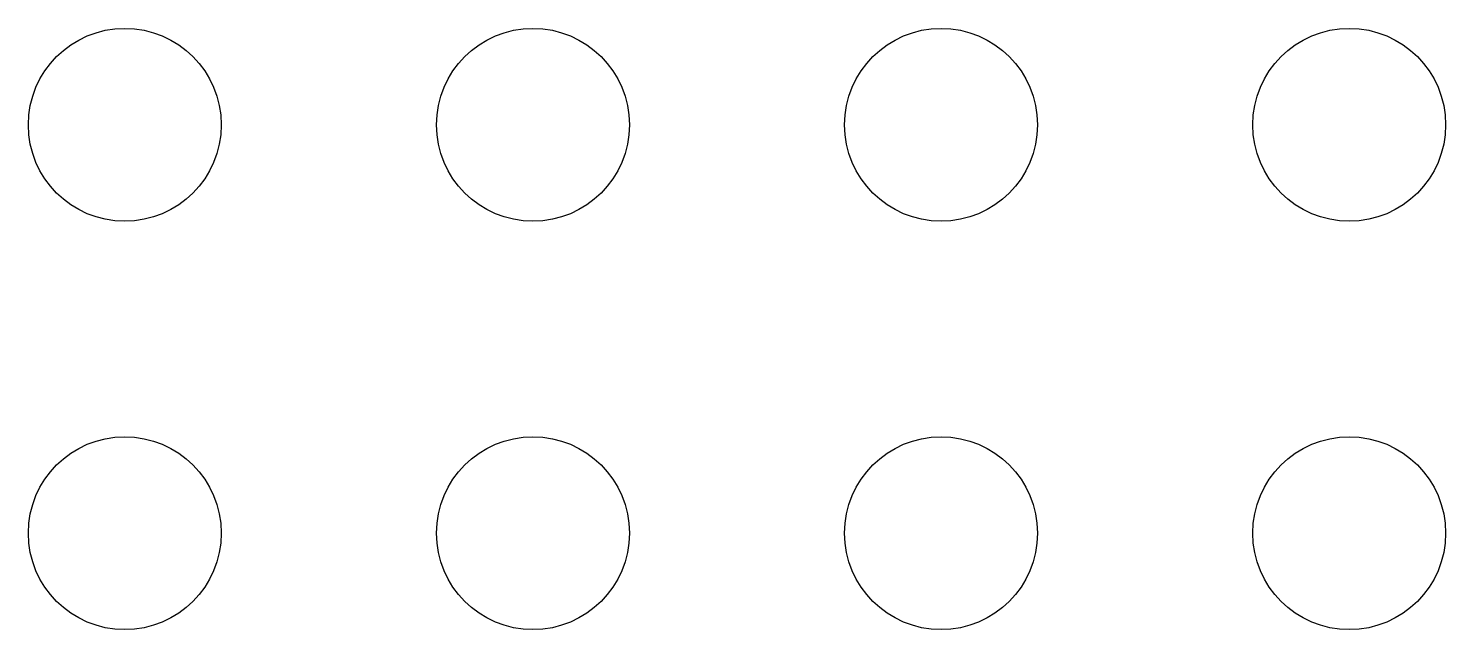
# Model space of a CAD drawing. Header units: millimetres. Extents: x -26.5 to -4, y -1.9 to 1.9.
# Drawn here: x -26.49 to -17.67, y -1.87 to 1.87 of the extents above; entities outside this region: 1.
import ezdxf

# ---------------------------------------------------------------- set-up
doc = ezdxf.new("R2010")
doc.units = ezdxf.units.MM

msp = doc.modelspace()

# ---------------------------------------------------------------- linework, layer by layer
at = {"color": 146}
for centre in [(-25.89, 1.27, 3.2), (-23.35, 1.27, 3.2), (-20.81, 1.27, 3.2), (-18.27, 1.27, 3.2), (-25.89, -1.27, 3.2), (-23.35, -1.27, 3.2), (-20.81, -1.27, 3.2), (-18.27, -1.27, 3.2)]:
    msp.add_circle(centre, 0.6, dxfattribs=at)
at = {"extrusion": (-1, 0, 0)}
msp.add_circle((0, 0, 4), 1, dxfattribs=at)

doc.saveas('drawing.dxf')
